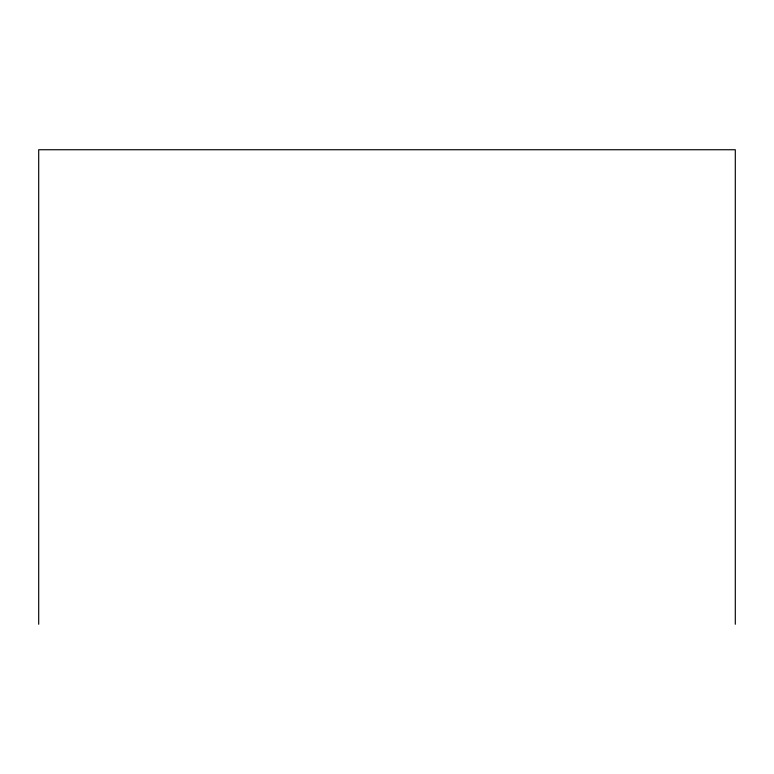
<?xml version="1.0" encoding="UTF-8"?>
<svg xmlns="http://www.w3.org/2000/svg" width="774" height="774" viewBox="0 0 774 774"><rect width="100%" height="100%" fill="white"/><g stroke="black" fill="none" stroke-linecap="round" stroke-linejoin="round"><path stroke-width="1.16" d="M735.3 624.26L735.3 149.74L38.7 149.74L38.7 624.26"/></g></svg>
